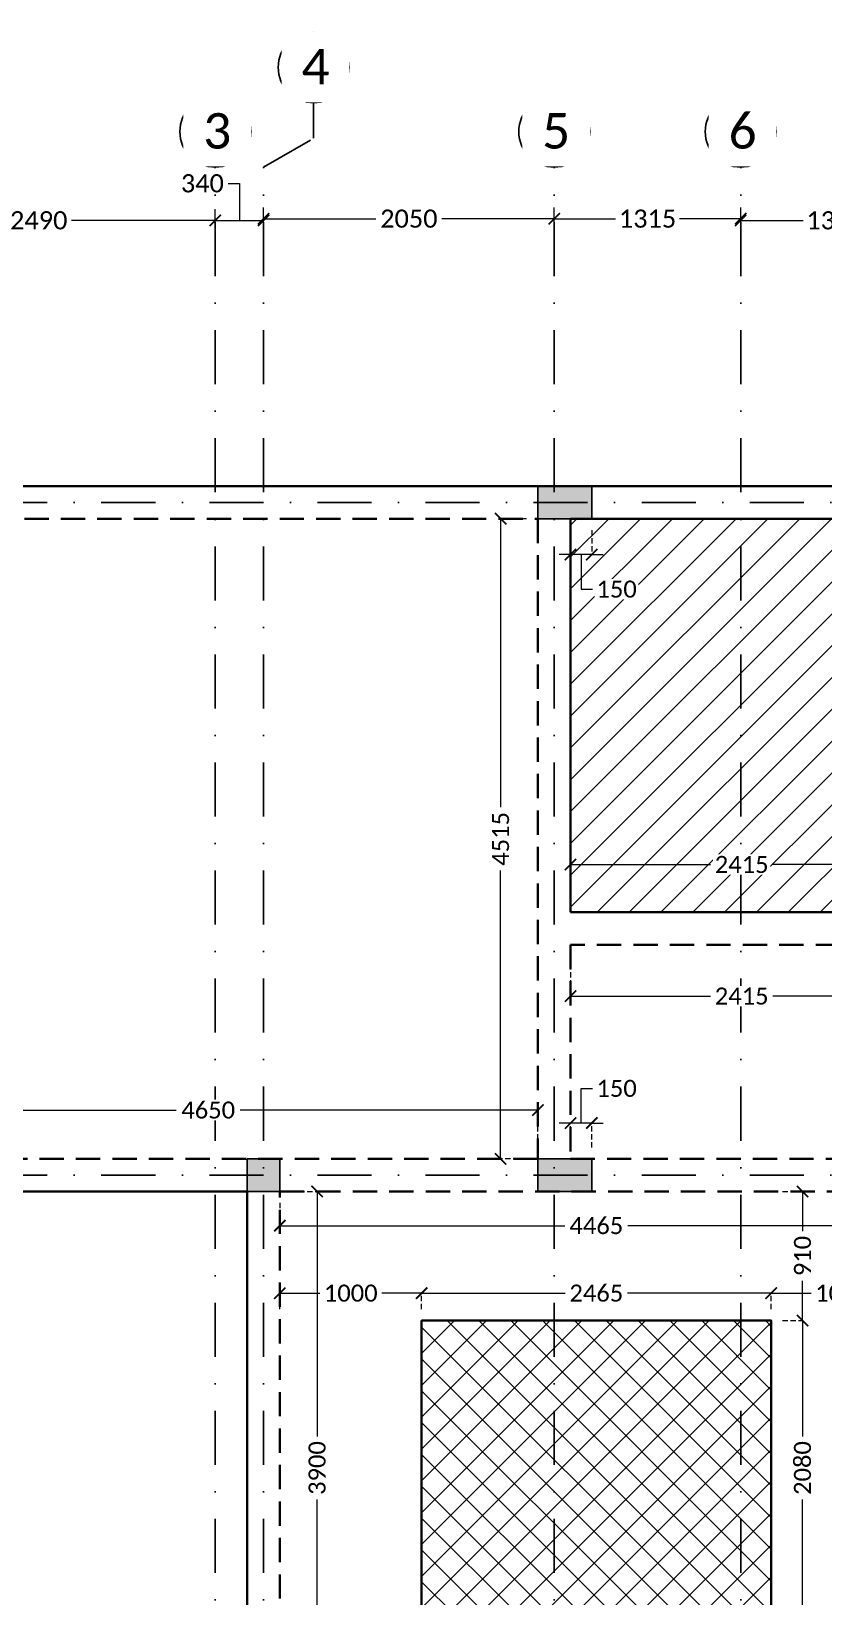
# Model space of a CAD drawing. Header units: millimetres. Extents: x -10000 to 124200, y -12045 to 23620.
# Drawn here: x 1308 to 6895, y 5787 to 16828 of the extents above; entities that cross this region are included whole.
import ezdxf

# ---------------------------------------------------------------- set-up
doc = ezdxf.new("R2010")
doc.units = ezdxf.units.MM
doc.header["$LTSCALE"] = 150
for name, pattern in [('3BHK-W(SB)$0$HIDDEN', [0.375, 0.25, -0.125]), ('DASHDOTX2', [50.8, 25.4, -12.7, 0, -12.7]), ('HIDDENX2', [19.05, 12.7, -6.35])]:
    doc.linetypes.add(name, pattern=pattern)
for name, color, linetype in [('ad-Column', 3, 'Continuous'), ('ad-Column Hatch', 125, 'Continuous'), ('ad-Grid', 8, 'DASHDOTX2'), ('ad-Text main', 7, 'Continuous')]:
    doc.layers.add(name, color=color, linetype=linetype)
doc.layers.add('ad-Dimension', color=5, linetype='Continuous', lineweight=0, true_color=0x0000ff)
doc.layers.add('ad-Framing', color=30, linetype='Continuous', lineweight=35, true_color=0xff7f00)
doc.layers.add('ad-Elevation 10', color=8, linetype='Continuous', lineweight=0)
doc.styles.add('ROMANS-TITLE', font='arial.ttf', dxfattribs={"width": 0.8})
doc.styles.get("Standard").update_dxf_attribs({"font": 'calibril.ttf'})
doc.dimstyles.new('A-75-DIM-INT (Framing)', dxfattribs={"dimscale": 100, "dimtxt": 1.5, "dimasz": 1, "dimexe": 0, "dimexo": 0, "dimgap": 0.5, "dimtad": 0, "dimdec": 0, "dimdsep": 46, "dimtxsty": 'ROMANS-TITLE', "dimblk": 'ARCHTICK', "dimcen": 0.025, "dimclrd": 5, "dimclre": 5, "dimclrt": 256, "dimazin": 2, "dimtfac": 1, "dimtdec": 0, "dimtmove": 1, "dimatfit": 0, "dimldrblk": 'ARCHTICK', "dimfxl": 1, "dimtfill": 1, "dimtolj": 1, "dimtzin": 0, "dimarcsym": 0})

# ---------------------------------------------------------------- blocks, each defined once
blk = doc.blocks.new('zw$6AA0')
at = {"layer": 'ad-Column Hatch', "transparency": 33554687}
h = blk.add_hatch(color=256, dxfattribs=at)
h.dxf.hatch_style = 1
h.paths.add_polyline_path([(0, -230), (380, -230), (380, 0), (0, 0)])
at = {"layer": 'ad-Column'}
blk.add_lwpolyline([(0, -230), (380, -230), (380, 0), (0, 0)], close=True, dxfattribs=at)
blk = doc.blocks.new('zw$C199')
at = {"layer": 'ad-Column Hatch', "transparency": 33554687}
h = blk.add_hatch(color=256, dxfattribs=at)
h.dxf.hatch_style = 1
h.paths.add_polyline_path([(0, 0), (230, 0), (230, 230), (0, 230)])
at = {"layer": 'ad-Column'}
blk.add_lwpolyline([(0, 0), (230, 0), (230, 230), (0, 230)], close=True, dxfattribs=at)
blk = doc.blocks.new('1625W_Columns')
at = {"layer": 'ad-Column', "xscale": -1, "rotation": 359.9999999999999}
for p in [(5260, 13620), (5260, 8875)]:
    blk.add_blockref('zw$6AA0', p, dxfattribs=at)
at = {"layer": 'ad-Column', "rotation": 359.9999999999999}
blk.add_blockref('zw$C199', (2830, 8645), dxfattribs=at)
blk = doc.blocks.new('_ArchTick')
at = {"color": 0, "linetype": 'ByBlock', "const_width": 0.15}
blk.add_lwpolyline([(-0.5, -0.5), (0.5, 0.5)], dxfattribs=at)
blk = doc.blocks.new('*D233')
at = {"layer": 'ad-Dimension', "lineweight": -2}
for p, q in [((115, 15070), (115, 15574)), ((2605, 15194), (2605, 15574)), ((115, 15494), (1128, 15494)), ((2605, 15494), (1592, 15494))]:
    blk.add_line(p, q, dxfattribs=at)
at = {"layer": 'Defpoints', "color": 0}
for p in [(2605, 15494), (2605, 15114), (115, 14990)]:
    blk.add_point(p, dxfattribs=at)
at = {"layer": 'ad-Dimension', "lineweight": -2, "xscale": 80, "yscale": 80, "zscale": 80, "rotation": 180}
blk.add_blockref('_ArchTick', (115, 15494), dxfattribs=at)
at = {"layer": 'ad-Dimension', "lineweight": -2, "xscale": 80, "yscale": 80, "zscale": 80}
blk.add_blockref('_ArchTick', (2605, 15494), dxfattribs=at)
at = {"layer": 'ad-Dimension', "insert": (1360, 15494), "char_height": 128, "attachment_point": 5, "bg_fill": 3, "box_fill_scale": 1.1, "bg_fill_color": 257, "bg_fill_transparency": 0}
blk.add_mtext('\\A1;2490', dxfattribs=at)
blk = doc.blocks.new('*D234')
at = {"layer": 'ad-Dimension', "lineweight": -2}
for p, q in [((2695, 15755), (2775, 15755)), ((2775, 15755), (2775, 15494)), ((2605, 15171), (2605, 15574)), ((2945, 15194), (2945, 15574)), ((2605, 15494), (2945, 15494))]:
    blk.add_line(p, q, dxfattribs=at)
at = {"layer": 'Defpoints', "color": 0}
for p in [(2945, 15494), (2605, 15091), (2945, 15114)]:
    blk.add_point(p, dxfattribs=at)
at = {"layer": 'ad-Dimension', "lineweight": -2, "xscale": 80, "yscale": 80, "zscale": 80, "rotation": 180}
blk.add_blockref('_ArchTick', (2605, 15494), dxfattribs=at)
at = {"layer": 'ad-Dimension', "lineweight": -2, "xscale": 80, "yscale": 80, "zscale": 80}
blk.add_blockref('_ArchTick', (2945, 15494), dxfattribs=at)
at = {"layer": 'ad-Dimension', "insert": (2514, 15755), "char_height": 128, "attachment_point": 5, "bg_fill": 3, "box_fill_scale": 1.1, "bg_fill_color": 257, "bg_fill_transparency": 0}
blk.add_mtext('\\A1;340', dxfattribs=at)
blk = doc.blocks.new('*D235')
at = {"layer": 'ad-Dimension', "lineweight": -2}
for p, q in [((2945, 15206), (2945, 15586)), ((4995, 15206), (4995, 15586)), ((2945, 15506), (3738, 15506)), ((4995, 15506), (4202, 15506))]:
    blk.add_line(p, q, dxfattribs=at)
at = {"layer": 'Defpoints', "color": 0}
for p in [(4995, 15506), (2945, 15126), (4995, 15126)]:
    blk.add_point(p, dxfattribs=at)
at = {"layer": 'ad-Dimension', "lineweight": -2, "xscale": 80, "yscale": 80, "zscale": 80, "rotation": 180}
blk.add_blockref('_ArchTick', (2945, 15506), dxfattribs=at)
at = {"layer": 'ad-Dimension', "lineweight": -2, "xscale": 80, "yscale": 80, "zscale": 80}
blk.add_blockref('_ArchTick', (4995, 15506), dxfattribs=at)
at = {"layer": 'ad-Dimension', "insert": (3970, 15506), "char_height": 128, "attachment_point": 5, "bg_fill": 3, "box_fill_scale": 1.1, "bg_fill_color": 257, "bg_fill_transparency": 0}
blk.add_mtext('\\A1;2050', dxfattribs=at)
blk = doc.blocks.new('*D236')
at = {"layer": 'ad-Dimension', "lineweight": -2}
for p, q in [((4995, 15105), (4995, 15586)), ((6310, 15206), (6310, 15586)), ((4995, 15506), (5427, 15506)), ((6310, 15506), (5878, 15506))]:
    blk.add_line(p, q, dxfattribs=at)
at = {"layer": 'Defpoints', "color": 0}
for p in [(6310, 15506), (6310, 15126), (4995, 15025)]:
    blk.add_point(p, dxfattribs=at)
at = {"layer": 'ad-Dimension', "lineweight": -2, "xscale": 80, "yscale": 80, "zscale": 80, "rotation": 180}
blk.add_blockref('_ArchTick', (4995, 15506), dxfattribs=at)
at = {"layer": 'ad-Dimension', "lineweight": -2, "xscale": 80, "yscale": 80, "zscale": 80}
blk.add_blockref('_ArchTick', (6310, 15506), dxfattribs=at)
at = {"layer": 'ad-Dimension', "insert": (5653, 15506), "char_height": 128, "attachment_point": 5, "bg_fill": 3, "box_fill_scale": 1.1, "bg_fill_color": 257, "bg_fill_transparency": 0}
blk.add_mtext('\\A1;1315', dxfattribs=at)
blk = doc.blocks.new('*D232')
at = {"layer": 'ad-Dimension', "lineweight": -2}
for p, q in [((6310, 15194), (6310, 15574)), ((7640, 15171), (7640, 15574)), ((6310, 15494), (6750, 15494)), ((7640, 15494), (7200, 15494))]:
    blk.add_line(p, q, dxfattribs=at)
at = {"layer": 'Defpoints', "color": 0}
for p in [(7640, 15494), (6310, 15114), (7640, 15091)]:
    blk.add_point(p, dxfattribs=at)
at = {"layer": 'ad-Dimension', "lineweight": -2, "xscale": 80, "yscale": 80, "zscale": 80, "rotation": 180}
blk.add_blockref('_ArchTick', (6310, 15494), dxfattribs=at)
at = {"layer": 'ad-Dimension', "lineweight": -2, "xscale": 80, "yscale": 80, "zscale": 80}
blk.add_blockref('_ArchTick', (7640, 15494), dxfattribs=at)
at = {"layer": 'ad-Dimension', "insert": (6975, 15494), "char_height": 128, "attachment_point": 5, "bg_fill": 3, "box_fill_scale": 1.1, "bg_fill_color": 257, "bg_fill_transparency": 0}
blk.add_mtext('\\A1;1330', dxfattribs=at)
blk = doc.blocks.new('A$C4c6b3e27')
at = {"layer": 'ad-Elevation 10', "ltscale": 0.09}
h = blk.add_hatch(dxfattribs=at)
h.set_pattern_fill('ANSI31', color=256, scale=50)
h.set_pattern_definition([(45, (5110, 7508.14), (-112.2532, 112.2532), [])])
h.paths.add_polyline_path([(5110, -3005), (7525, -3005), (7525, -230), (5110, -230)])
h = blk.add_hatch(dxfattribs=at)
h.set_pattern_fill('ANSI37', color=256, scale=50)
h.set_pattern_definition([(45, (0, -13620), (-112.2532, 112.2532), []), (135, (0, -13620), (-112.2532, -112.2532), [])])
h.paths.add_polyline_path([(4060, -5885), (6525, -5885), (6525, -7965), (4060, -7965)])
blk.add_lwpolyline([(5110, -3005), (7525, -3005), (7525, -230), (5110, -230)], close=True, dxfattribs=at)
at = {"layer": 'ad-Elevation 10'}
blk.add_lwpolyline([(4060, -5885), (6525, -5885), (6525, -7965), (4060, -7965)], close=True, dxfattribs=at)
at = {"layer": 'ad-Framing'}
for points in [[(-1420, 0), (12120, 0), (12120, -8875), (14450, -8875), (14450, -14850), (2455, -14850), (2455, -13620), (0, -13620), (0, -8875), (2830, -8875), (2830, -4975), (-1420, -4975)], [(5110, -3005), (7525, -3005), (7525, -230), (5110, -230)], [(4060, -7965), (6525, -7965), (6525, -5885), (4060, -5885)]]:
    blk.add_lwpolyline(points, close=True, dxfattribs=at)
at = {"layer": 'ad-Framing', "linetype": 'HIDDENX2', "ltscale": 0.09}
for points in [[(230, -230), (4880, -230), (4880, -4745), (230, -4745)], [(5110, -4745), (7525, -4745), (7525, -3235), (5110, -3235)], [(3060, -4975), (7525, -4975), (7525, -8875), (3060, -8875)]]:
    blk.add_lwpolyline(points, close=True, dxfattribs=at)
blk = doc.blocks.new('*D20')
at = {"layer": 'ad-Dimension', "linetype": '3BHK-W(SB)$0$HIDDEN', "lineweight": -2, "transparency": 16777216}
for p, q in [((230, -4665), (230, -4401)), ((4880, -4665), (4880, -4401))]:
    blk.add_line(p, q, dxfattribs=at)
at = {"layer": 'ad-Dimension', "lineweight": -2, "transparency": 16777216}
for p, q in [((230, -4401), (2330, -4401)), ((4880, -4401), (2780, -4401))]:
    blk.add_line(p, q, dxfattribs=at)
at = {"layer": 'Defpoints', "color": 0, "transparency": 16777216}
for p in [(4880, -4401), (230, -4745), (4880, -4745)]:
    blk.add_point(p, dxfattribs=at)
at = {"layer": 'ad-Dimension', "lineweight": -2, "transparency": 16777216, "xscale": 80, "yscale": 80, "zscale": 80, "rotation": 180}
blk.add_blockref('_ArchTick', (230, -4401), dxfattribs=at)
at = {"layer": 'ad-Dimension', "lineweight": -2, "transparency": 16777216, "xscale": 80, "yscale": 80, "zscale": 80}
blk.add_blockref('_ArchTick', (4880, -4401), dxfattribs=at)
at = {"layer": 'ad-Dimension', "transparency": 16777216, "insert": (2555, -4401), "char_height": 120, "attachment_point": 5, "bg_fill": 3, "box_fill_scale": 1.1, "bg_fill_color": 256, "bg_fill_true_color": 13158600, "bg_fill_transparency": 0}
blk.add_mtext('\\A1;4650', dxfattribs=at)
blk = doc.blocks.new('*D23')
at = {"layer": 'ad-Dimension', "linetype": '3BHK-W(SB)$0$HIDDEN', "lineweight": -2, "transparency": 16777216}
for p, q in [((4800, -230), (4617, -230)), ((4800, -4745), (4617, -4745))]:
    blk.add_line(p, q, dxfattribs=at)
at = {"layer": 'ad-Dimension', "lineweight": -2, "transparency": 16777216}
for p, q in [((4617, -230), (4617, -2265)), ((4617, -4745), (4617, -2710))]:
    blk.add_line(p, q, dxfattribs=at)
at = {"layer": 'Defpoints', "color": 0, "transparency": 16777216}
for p in [(4617, -230), (4880, -230), (4880, -4745)]:
    blk.add_point(p, dxfattribs=at)
at = {"layer": 'ad-Dimension', "lineweight": -2, "transparency": 16777216, "xscale": 80, "yscale": 80, "zscale": 80}
for p, rotation in [((4617, -230), 90), ((4617, -4745), 270)]:
    blk.add_blockref('_ArchTick', p, dxfattribs=dict(at, rotation=rotation))
at = {"layer": 'ad-Dimension', "transparency": 16777216, "insert": (4617, -2488), "char_height": 120, "attachment_point": 5, "rotation": 90, "bg_fill": 3, "box_fill_scale": 1.1, "bg_fill_color": 256, "bg_fill_true_color": 13158600, "bg_fill_transparency": 0}
blk.add_mtext('\\A1;4515', dxfattribs=at)
blk = doc.blocks.new('*D33')
at = {"layer": 'ad-Dimension', "linetype": '3BHK-W(SB)$0$HIDDEN', "lineweight": -2, "transparency": 16777216}
for p, q in [((6605, -5885), (6746, -5885)), ((6605, -7965), (6746, -7965))]:
    blk.add_line(p, q, dxfattribs=at)
at = {"layer": 'ad-Dimension', "lineweight": -2, "transparency": 16777216}
for p, q in [((6746, -5885), (6746, -6703)), ((6746, -7965), (6746, -7147))]:
    blk.add_line(p, q, dxfattribs=at)
at = {"layer": 'Defpoints', "color": 0, "transparency": 16777216}
for p in [(6525, -5885), (6525, -7965), (6746, -7965)]:
    blk.add_point(p, dxfattribs=at)
at = {"layer": 'ad-Dimension', "lineweight": -2, "transparency": 16777216, "xscale": 80, "yscale": 80, "zscale": 80}
for p, rotation in [((6746, -5885), 90), ((6746, -7965), 270)]:
    blk.add_blockref('_ArchTick', p, dxfattribs=dict(at, rotation=rotation))
at = {"layer": 'ad-Dimension', "transparency": 16777216, "insert": (6746, -6925), "char_height": 120, "attachment_point": 5, "rotation": 90, "bg_fill": 3, "box_fill_scale": 1.1, "bg_fill_color": 256, "bg_fill_true_color": 13158600, "bg_fill_transparency": 0}
blk.add_mtext('\\A1;2080', dxfattribs=at)
blk = doc.blocks.new('*D37')
at = {"layer": 'ad-Dimension', "linetype": '3BHK-W(SB)$0$HIDDEN', "lineweight": -2, "transparency": 16777216}
for p, q in [((5110, -3315), (5110, -3597)), ((7525, -3315), (7525, -3597))]:
    blk.add_line(p, q, dxfattribs=at)
at = {"layer": 'ad-Dimension', "lineweight": -2, "transparency": 16777216}
for p, q in [((5110, -3597), (6098, -3597)), ((7525, -3597), (6537, -3597))]:
    blk.add_line(p, q, dxfattribs=at)
at = {"layer": 'Defpoints', "color": 0, "transparency": 16777216}
for p in [(5110, -3235), (7525, -3235), (7525, -3597)]:
    blk.add_point(p, dxfattribs=at)
at = {"layer": 'ad-Dimension', "lineweight": -2, "transparency": 16777216, "xscale": 80, "yscale": 80, "zscale": 80, "rotation": 180}
blk.add_blockref('_ArchTick', (5110, -3597), dxfattribs=at)
at = {"layer": 'ad-Dimension', "lineweight": -2, "transparency": 16777216, "xscale": 80, "yscale": 80, "zscale": 80}
blk.add_blockref('_ArchTick', (7525, -3597), dxfattribs=at)
at = {"layer": 'ad-Dimension', "transparency": 16777216, "insert": (6317, -3597), "char_height": 120, "attachment_point": 5, "bg_fill": 3, "box_fill_scale": 1.1, "bg_fill_color": 256, "bg_fill_true_color": 13158600, "bg_fill_transparency": 0}
blk.add_mtext('\\A1;2415', dxfattribs=at)
blk = doc.blocks.new('*D40')
at = {"layer": 'ad-Dimension', "linetype": '3BHK-W(SB)$0$HIDDEN', "lineweight": -2, "transparency": 16777216}
for p, q in [((3060, -5055), (3060, -5216)), ((7525, -5055), (7525, -5216))]:
    blk.add_line(p, q, dxfattribs=at)
at = {"layer": 'ad-Dimension', "lineweight": -2, "transparency": 16777216}
for p, q in [((3060, -5216), (5070, -5216)), ((7525, -5216), (5515, -5216))]:
    blk.add_line(p, q, dxfattribs=at)
at = {"layer": 'Defpoints', "color": 0, "transparency": 16777216}
for p in [(3060, -4975), (7525, -4975), (3060, -5216)]:
    blk.add_point(p, dxfattribs=at)
at = {"layer": 'ad-Dimension', "lineweight": -2, "transparency": 16777216, "xscale": 80, "yscale": 80, "zscale": 80, "rotation": 180}
blk.add_blockref('_ArchTick', (3060, -5216), dxfattribs=at)
at = {"layer": 'ad-Dimension', "lineweight": -2, "transparency": 16777216, "xscale": 80, "yscale": 80, "zscale": 80}
blk.add_blockref('_ArchTick', (7525, -5216), dxfattribs=at)
at = {"layer": 'ad-Dimension', "transparency": 16777216, "insert": (5292, -5216), "char_height": 120, "attachment_point": 5, "bg_fill": 3, "box_fill_scale": 1.1, "bg_fill_color": 256, "bg_fill_true_color": 13158600, "bg_fill_transparency": 0}
blk.add_mtext('\\A1;4465', dxfattribs=at)
blk = doc.blocks.new('*D42')
at = {"layer": 'ad-Dimension', "linetype": '3BHK-W(SB)$0$HIDDEN', "lineweight": -2, "transparency": 16777216}
for p, q in [((5110, -310), (5110, -483)), ((5260, -310), (5260, -483))]:
    blk.add_line(p, q, dxfattribs=at)
at = {"layer": 'ad-Dimension', "lineweight": -2, "transparency": 16777216}
for p, q in [((5110, -483), (5030, -483)), ((5260, -483), (5110, -483)), ((5260, -483), (5110, -483)), ((5185, -483), (5184, -727)), ((5260, -483), (5340, -483)), ((5184, -727), (5264, -727))]:
    blk.add_line(p, q, dxfattribs=at)
at = {"layer": 'Defpoints', "color": 0, "transparency": 16777216}
for p in [(5110, -230), (5260, -230), (5110, -483)]:
    blk.add_point(p, dxfattribs=at)
at = {"layer": 'ad-Dimension', "lineweight": -2, "transparency": 16777216, "xscale": 80, "yscale": 80, "zscale": 80}
blk.add_blockref('_ArchTick', (5110, -483), dxfattribs=at)
at = {"layer": 'ad-Dimension', "lineweight": -2, "transparency": 16777216, "xscale": 80, "yscale": 80, "zscale": 80, "rotation": 180}
blk.add_blockref('_ArchTick', (5260, -483), dxfattribs=at)
at = {"layer": 'ad-Dimension', "transparency": 16777216, "insert": (5435, -727), "char_height": 120, "attachment_point": 5, "bg_fill": 3, "box_fill_scale": 1.1, "bg_fill_color": 256, "bg_fill_true_color": 13158600, "bg_fill_transparency": 0}
blk.add_mtext('\\A1;150', dxfattribs=at)
blk = doc.blocks.new('*D43')
at = {"layer": 'ad-Dimension', "linetype": '3BHK-W(SB)$0$HIDDEN', "lineweight": -2, "transparency": 16777216}
for p, q in [((5110, -2925), (5110, -2669)), ((7525, -2925), (7525, -2669))]:
    blk.add_line(p, q, dxfattribs=at)
at = {"layer": 'ad-Dimension', "lineweight": -2, "transparency": 16777216}
for p, q in [((5110, -2669), (6098, -2669)), ((7525, -2669), (6537, -2669))]:
    blk.add_line(p, q, dxfattribs=at)
at = {"layer": 'Defpoints', "color": 0, "transparency": 16777216}
for p in [(7525, -2669), (5110, -3005), (7525, -3005)]:
    blk.add_point(p, dxfattribs=at)
at = {"layer": 'ad-Dimension', "lineweight": -2, "transparency": 16777216, "xscale": 80, "yscale": 80, "zscale": 80, "rotation": 180}
blk.add_blockref('_ArchTick', (5110, -2669), dxfattribs=at)
at = {"layer": 'ad-Dimension', "lineweight": -2, "transparency": 16777216, "xscale": 80, "yscale": 80, "zscale": 80}
blk.add_blockref('_ArchTick', (7525, -2669), dxfattribs=at)
at = {"layer": 'ad-Dimension', "transparency": 16777216, "insert": (6317, -2669), "char_height": 120, "attachment_point": 5, "bg_fill": 3, "box_fill_scale": 1.1, "bg_fill_color": 256, "bg_fill_true_color": 13158600, "bg_fill_transparency": 0}
blk.add_mtext('\\A1;2415', dxfattribs=at)
blk = doc.blocks.new('*D46')
at = {"layer": 'ad-Dimension', "lineweight": -2, "transparency": 16777216}
for p, q in [((5185, -4492), (5184, -4248)), ((5184, -4248), (5264, -4248)), ((5110, -4492), (5030, -4492)), ((5260, -4492), (5110, -4492)), ((5260, -4492), (5110, -4492)), ((5260, -4492), (5340, -4492))]:
    blk.add_line(p, q, dxfattribs=at)
at = {"layer": 'ad-Dimension', "linetype": '3BHK-W(SB)$0$HIDDEN', "lineweight": -2, "transparency": 16777216}
for p, q in [((5110, -4665), (5110, -4492)), ((5260, -4665), (5260, -4492))]:
    blk.add_line(p, q, dxfattribs=at)
at = {"layer": 'Defpoints', "color": 0, "transparency": 16777216}
for p in [(5110, -4492), (5110, -4745), (5260, -4745)]:
    blk.add_point(p, dxfattribs=at)
at = {"layer": 'ad-Dimension', "lineweight": -2, "transparency": 16777216, "xscale": 80, "yscale": 80, "zscale": 80}
blk.add_blockref('_ArchTick', (5110, -4492), dxfattribs=at)
at = {"layer": 'ad-Dimension', "lineweight": -2, "transparency": 16777216, "xscale": 80, "yscale": 80, "zscale": 80, "rotation": 180}
blk.add_blockref('_ArchTick', (5260, -4492), dxfattribs=at)
at = {"layer": 'ad-Dimension', "transparency": 16777216, "insert": (5435, -4248), "char_height": 120, "attachment_point": 5, "bg_fill": 3, "box_fill_scale": 1.1, "bg_fill_color": 256, "bg_fill_true_color": 13158600, "bg_fill_transparency": 0}
blk.add_mtext('\\A1;150', dxfattribs=at)
blk = doc.blocks.new('*D47')
at = {"layer": 'ad-Dimension', "linetype": '3BHK-W(SB)$0$HIDDEN', "lineweight": -2, "transparency": 16777216}
for p, q in [((3140, -4975), (3323, -4975)), ((3140, -8875), (3323, -8875))]:
    blk.add_line(p, q, dxfattribs=at)
at = {"layer": 'ad-Dimension', "lineweight": -2, "transparency": 16777216}
for p, q in [((3323, -4975), (3323, -6702)), ((3323, -8875), (3323, -7148))]:
    blk.add_line(p, q, dxfattribs=at)
at = {"layer": 'Defpoints', "color": 0, "transparency": 16777216}
for p in [(3060, -4975), (3060, -8875), (3323, -8875)]:
    blk.add_point(p, dxfattribs=at)
at = {"layer": 'ad-Dimension', "lineweight": -2, "transparency": 16777216, "xscale": 80, "yscale": 80, "zscale": 80}
for p, rotation in [((3323, -4975), 90), ((3323, -8875), 270)]:
    blk.add_blockref('_ArchTick', p, dxfattribs=dict(at, rotation=rotation))
at = {"layer": 'ad-Dimension', "transparency": 16777216, "insert": (3323, -6925), "char_height": 120, "attachment_point": 5, "rotation": 90, "bg_fill": 3, "box_fill_scale": 1.1, "bg_fill_color": 256, "bg_fill_true_color": 13158600, "bg_fill_transparency": 0}
blk.add_mtext('\\A1;3900', dxfattribs=at)
blk = doc.blocks.new('*D48')
at = {"layer": 'ad-Dimension', "linetype": '3BHK-W(SB)$0$HIDDEN', "lineweight": -2, "transparency": 16777216}
for p, q in [((3060, -5805), (3060, -5692)), ((4060, -5805), (4060, -5692))]:
    blk.add_line(p, q, dxfattribs=at)
at = {"layer": 'ad-Dimension', "lineweight": -2, "transparency": 16777216}
for p, q in [((3060, -5692), (3341, -5692)), ((4060, -5692), (3779, -5692))]:
    blk.add_line(p, q, dxfattribs=at)
at = {"layer": 'Defpoints', "color": 0, "transparency": 16777216}
for p in [(3060, -5692), (3060, -5885), (4060, -5885)]:
    blk.add_point(p, dxfattribs=at)
at = {"layer": 'ad-Dimension', "lineweight": -2, "transparency": 16777216, "xscale": 80, "yscale": 80, "zscale": 80, "rotation": 180}
blk.add_blockref('_ArchTick', (3060, -5692), dxfattribs=at)
at = {"layer": 'ad-Dimension', "lineweight": -2, "transparency": 16777216, "xscale": 80, "yscale": 80, "zscale": 80}
blk.add_blockref('_ArchTick', (4060, -5692), dxfattribs=at)
at = {"layer": 'ad-Dimension', "transparency": 16777216, "insert": (3560, -5692), "char_height": 120, "attachment_point": 5, "bg_fill": 3, "box_fill_scale": 1.1, "bg_fill_color": 256, "bg_fill_true_color": 13158600, "bg_fill_transparency": 0}
blk.add_mtext('\\A1;1000', dxfattribs=at)
blk = doc.blocks.new('*D49')
at = {"layer": 'ad-Dimension', "linetype": '3BHK-W(SB)$0$HIDDEN', "lineweight": -2, "transparency": 16777216}
for p, q in [((4060, -5805), (4060, -5692)), ((6525, -5805), (6525, -5692))]:
    blk.add_line(p, q, dxfattribs=at)
at = {"layer": 'ad-Dimension', "lineweight": -2, "transparency": 16777216}
for p, q in [((4060, -5692), (5073, -5692)), ((6525, -5692), (5512, -5692))]:
    blk.add_line(p, q, dxfattribs=at)
at = {"layer": 'Defpoints', "color": 0, "transparency": 16777216}
for p in [(6525, -5692), (4060, -5885), (6525, -5885)]:
    blk.add_point(p, dxfattribs=at)
at = {"layer": 'ad-Dimension', "lineweight": -2, "transparency": 16777216, "xscale": 80, "yscale": 80, "zscale": 80, "rotation": 180}
blk.add_blockref('_ArchTick', (4060, -5692), dxfattribs=at)
at = {"layer": 'ad-Dimension', "lineweight": -2, "transparency": 16777216, "xscale": 80, "yscale": 80, "zscale": 80}
blk.add_blockref('_ArchTick', (6525, -5692), dxfattribs=at)
at = {"layer": 'ad-Dimension', "transparency": 16777216, "insert": (5292, -5692), "char_height": 120, "attachment_point": 5, "bg_fill": 3, "box_fill_scale": 1.1, "bg_fill_color": 256, "bg_fill_true_color": 13158600, "bg_fill_transparency": 0}
blk.add_mtext('\\A1;2465', dxfattribs=at)
blk = doc.blocks.new('*D50')
at = {"layer": 'ad-Dimension', "linetype": '3BHK-W(SB)$0$HIDDEN', "lineweight": -2, "transparency": 16777216}
for p, q in [((6525, -5805), (6525, -5692)), ((7525, -5805), (7525, -5692))]:
    blk.add_line(p, q, dxfattribs=at)
at = {"layer": 'ad-Dimension', "lineweight": -2, "transparency": 16777216}
for p, q in [((6525, -5692), (6806, -5692)), ((7525, -5692), (7244, -5692))]:
    blk.add_line(p, q, dxfattribs=at)
at = {"layer": 'Defpoints', "color": 0, "transparency": 16777216}
for p in [(7525, -5692), (6525, -5885), (7525, -5885)]:
    blk.add_point(p, dxfattribs=at)
at = {"layer": 'ad-Dimension', "lineweight": -2, "transparency": 16777216, "xscale": 80, "yscale": 80, "zscale": 80, "rotation": 180}
blk.add_blockref('_ArchTick', (6525, -5692), dxfattribs=at)
at = {"layer": 'ad-Dimension', "lineweight": -2, "transparency": 16777216, "xscale": 80, "yscale": 80, "zscale": 80}
blk.add_blockref('_ArchTick', (7525, -5692), dxfattribs=at)
at = {"layer": 'ad-Dimension', "transparency": 16777216, "insert": (7025, -5692), "char_height": 120, "attachment_point": 5, "bg_fill": 3, "box_fill_scale": 1.1, "bg_fill_color": 256, "bg_fill_true_color": 13158600, "bg_fill_transparency": 0}
blk.add_mtext('\\A1;1000', dxfattribs=at)
blk = doc.blocks.new('*D51')
at = {"layer": 'ad-Dimension', "linetype": '3BHK-W(SB)$0$HIDDEN', "lineweight": -2, "transparency": 16777216}
for p, q in [((6605, -4975), (6746, -4975)), ((6605, -5885), (6746, -5885))]:
    blk.add_line(p, q, dxfattribs=at)
at = {"layer": 'ad-Dimension', "lineweight": -2, "transparency": 16777216}
for p, q in [((6746, -4975), (6746, -5254)), ((6746, -5885), (6746, -5606))]:
    blk.add_line(p, q, dxfattribs=at)
at = {"layer": 'Defpoints', "color": 0, "transparency": 16777216}
for p in [(6525, -4975), (6746, -4975), (6525, -5885)]:
    blk.add_point(p, dxfattribs=at)
at = {"layer": 'ad-Dimension', "lineweight": -2, "transparency": 16777216, "xscale": 80, "yscale": 80, "zscale": 80}
for p, rotation in [((6746, -4975), 90), ((6746, -5885), 270)]:
    blk.add_blockref('_ArchTick', p, dxfattribs=dict(at, rotation=rotation))
at = {"layer": 'ad-Dimension', "transparency": 16777216, "insert": (6746, -5430), "char_height": 120, "attachment_point": 5, "rotation": 90, "bg_fill": 3, "box_fill_scale": 1.1, "bg_fill_color": 256, "bg_fill_true_color": 13158600, "bg_fill_transparency": 0}
blk.add_mtext('\\A1;910', dxfattribs=at)
blk = doc.blocks.new('1625W_Grid')
at = {"layer": 'ad-Grid', "ltscale": 0.1}
for points in [[(3298.6, -3643.6), (3298.6, -3393.6), (2945, -3190), (2945, 15870), (3298.6, 16073.6), (3298.6, 16323.6)], [(2605, -3190), (2605, 15870)], [(15900, 13505), (-3780, 13505)], [(15900, 8760), (-3780, 8760)]]:
    blk.add_lwpolyline(points, dxfattribs=at)
at = {"layer": 'ad-Grid', "color": 7, "linetype": 'ByBlock'}
for centre in [(3298.6, 16573.6), (2605, 16120), (4995, 16120), (6310, 16120)]:
    blk.add_circle(centre, 250, dxfattribs=at)
at = {"layer": 'ad-Text main', "char_height": 250, "width": 227.385, "attachment_point": 5, "bg_fill": 2}
for s, insert in [('{\\fCalibri|b0|i0|c0|p34;4}', (3312, 16577.6)), ('{\\fCalibri|b0|i0|c0|p34;3}', (2618.5, 16124))]:
    blk.add_mtext(s, dxfattribs=dict(at, insert=insert))
at = {"layer": 'ad-Dimension'}
dim = blk.add_linear_dim(base=(2605, 15494.3), p1=(115, 14989.9), p2=(2605, 15114.2), dimstyle='A-75-DIM-INT (Framing)', override={"dimscale": 80, "dimblk": 'ArchTick', "dimclrd": 256, "dimclre": 256, "dimfxl": 10, "dimtfill": 1, "dimtfillclr": 0}, dxfattribs=at)
dim.commit()
dim.dimension.update_dxf_attribs({"geometry": '*D233', "text_midpoint": (1360, 15494.3)})
dim = blk.add_linear_dim(base=(2945, 15494.3), p1=(2605, 15091.2), p2=(2945, 15114.2), dimstyle='A-75-DIM-INT (Framing)', override={"dimscale": 80, "dimblk": 'ArchTick', "dimclrd": 256, "dimclre": 256, "dimfxl": 10, "dimtfill": 1, "dimtfillclr": 0}, dxfattribs=at)
dim.commit()
dim.dimension.update_dxf_attribs({"geometry": '*D234', "text_midpoint": (2655.2, 15754.6), "dimtype": 128})
dim = blk.add_linear_dim(base=(4995, 15506.2), p1=(2945, 15126.1), p2=(4995, 15126.1), dimstyle='A-75-DIM-INT (Framing)', override={"dimscale": 80, "dimblk": 'ArchTick', "dimclrd": 256, "dimclre": 256, "dimfxl": 10, "dimtfill": 1, "dimtfillclr": 0}, dxfattribs=at)
dim.commit()
dim.dimension.update_dxf_attribs({"geometry": '*D235', "text_midpoint": (3970, 15506.2)})
dim = blk.add_linear_dim(base=(6310, 15506.2), p1=(4995, 15024.8), p2=(6310, 15126.1), dimstyle='A-75-DIM-INT (Framing)', override={"dimscale": 80, "dimblk": 'ArchTick', "dimclrd": 256, "dimclre": 256, "dimfxl": 10, "dimtfill": 1, "dimtfillclr": 0}, dxfattribs=at)
dim.commit()
dim.dimension.update_dxf_attribs({"geometry": '*D236', "text_midpoint": (5652.5, 15506.2)})
at = {"layer": 'ad-Grid', "ltscale": 0.1}
for points in [[(4995, -3190), (4995, 15870)], [(6310, -3190), (6310, 15870)]]:
    blk.add_lwpolyline(points, dxfattribs=at)
at = {"layer": 'ad-Text main', "char_height": 250, "width": 227.385, "attachment_point": 5, "bg_fill": 2}
for s, insert in [('{\\fCalibri|b0|i0|c0|p34;5}', (5008.5, 16124)), ('{\\fCalibri|b0|i0|c0|p34;6}', (6323.5, 16124))]:
    blk.add_mtext(s, dxfattribs=dict(at, insert=insert))
at = {"layer": 'ad-Dimension'}
dim = blk.add_linear_dim(base=(7640, 15494.3), p1=(6310, 15114.2), p2=(7640, 15091.2), dimstyle='A-75-DIM-INT (Framing)', override={"dimscale": 80, "dimclrd": 256, "dimclre": 256, "dimfxl": 10}, dxfattribs=at)
dim.commit()
dim.dimension.update_dxf_attribs({"geometry": '*D232', "text_midpoint": (6975, 15494.3)})
blk = doc.blocks.new('A$C94407b5f')
at = {"layer": 'ad-Dimension'}
for base, p1, p2, picture, middle in [((5110, -482.8), (5260, -230), (5110, -230), '*D42', (5303.6, -726.6)), ((5110, -4492.2), (5260, -4745), (5110, -4745), '*D46', (5303.6, -4248.4))]:
    dim = blk.add_linear_dim(base=base, p1=p1, p2=p2, angle=180, dimstyle='A-75-DIM-INT (Framing)', override={"dimscale": 80, "dimexo": 1, "dimtxsty": 'Standard', "dimclrd": 256, "dimclre": 256, "dimfxl": 10}, dxfattribs=at)
    dim.commit()
    dim.dimension.update_dxf_attribs({"geometry": picture, "text_midpoint": middle, "dimtype": 128})
for base, p1, p2, picture, middle in [((7525, -2669), (5110, -3005), (7525, -3005), '*D43', (6317.5, -2669)), ((7525, -3597.4), (5110, -3235), (7525, -3235), '*D37', (6317.5, -3597.4)), ((4880, -4401.4), (230, -4745), (4880, -4745), '*D20', (2555, -4401.4)), ((3060, -5216), (7525, -4975), (3060, -4975), '*D40', (5292.5, -5216))]:
    dim = blk.add_linear_dim(base=base, p1=p1, p2=p2, dimstyle='A-75-DIM-INT (Framing)', override={"dimscale": 80, "dimexo": 1, "dimtxsty": 'Standard', "dimclrd": 256, "dimclre": 256, "dimfxl": 10}, dxfattribs=at)
    dim.commit()
    dim.dimension.update_dxf_attribs({"geometry": picture, "text_midpoint": middle})
for base, p1, p2, picture, middle in [((4616.6, -230), (4880, -4745), (4880, -230), '*D23', (4616.6, -2487.5)), ((3322.5, -8875), (3060, -4975), (3060, -8875), '*D47', (3322.5, -6925))]:
    dim = blk.add_linear_dim(base=base, p1=p1, p2=p2, angle=90, dimstyle='A-75-DIM-INT (Framing)', override={"dimscale": 80, "dimexo": 1, "dimtxsty": 'Standard', "dimclrd": 256, "dimclre": 256, "dimfxl": 10}, dxfattribs=at)
    dim.commit()
    dim.dimension.update_dxf_attribs({"geometry": picture, "text_midpoint": middle})
dim = blk.add_linear_dim(base=(3060, -5692.5), p1=(4060, -5885), p2=(3060, -5885), dimstyle='A-75-DIM-INT (Framing)', override={"dimscale": 80, "dimexo": 1, "dimtxsty": 'Standard', "dimclrd": 256, "dimclre": 256, "dimfxl": 10}, dxfattribs=at)
dim.commit()
dim.dimension.update_dxf_attribs({"geometry": '*D48', "text_midpoint": (3560, -5692.5)})
dim = blk.add_linear_dim(base=(6525, -5692.5), p1=(4060, -5885), p2=(6525, -5885), dimstyle='A-75-DIM-INT (Framing)', override={"dimscale": 80, "dimexo": 1, "dimtxsty": 'Standard', "dimclrd": 256, "dimclre": 256, "dimfxl": 10}, dxfattribs=at)
dim.commit()
dim.dimension.update_dxf_attribs({"geometry": '*D49', "text_midpoint": (5292.5, -5692.5)})
dim = blk.add_linear_dim(base=(7525, -5692.5), p1=(6525, -5885), p2=(7525, -5885), dimstyle='A-75-DIM-INT (Framing)', override={"dimscale": 80, "dimexo": 1, "dimtxsty": 'Standard', "dimclrd": 256, "dimclre": 256, "dimfxl": 10}, dxfattribs=at)
dim.commit()
dim.dimension.update_dxf_attribs({"geometry": '*D50', "text_midpoint": (7025, -5692.5)})
dim = blk.add_linear_dim(base=(6746.2, -4975), p1=(6525, -5885), p2=(6525, -4975), angle=90, dimstyle='A-75-DIM-INT (Framing)', override={"dimscale": 80, "dimexo": 1, "dimtxsty": 'Standard', "dimclrd": 256, "dimclre": 256, "dimfxl": 10}, dxfattribs=at)
dim.commit()
dim.dimension.update_dxf_attribs({"geometry": '*D51', "text_midpoint": (6746.2, -5430)})
dim = blk.add_linear_dim(base=(6746.2, -7965), p1=(6525, -5885), p2=(6525, -7965), angle=90, dimstyle='A-75-DIM-INT (Framing)', override={"dimscale": 80, "dimexo": 1, "dimtxsty": 'Standard', "dimclrd": 256, "dimclre": 256, "dimfxl": 10}, dxfattribs=at)
dim.commit()
dim.dimension.update_dxf_attribs({"geometry": '*D33', "text_midpoint": (6746.2, -6925)})

msp = doc.modelspace()

# ---------------------------------------------------------------- block references
at = {"layer": 'ad-Dimension'}
msp.add_blockref('1625W_Grid', (0, 0), dxfattribs=at)

# ---------------------------------------------------------------- next in the draw order: block references
at = {"layer": 'ad-Framing'}
msp.add_blockref('A$C4c6b3e27', (0, 13620), dxfattribs=at)

# ---------------------------------------------------------------- next in the draw order: block references
at = {"layer": 'ad-Dimension'}
msp.add_blockref('A$C94407b5f', (0, 13620), dxfattribs=at)

# ---------------------------------------------------------------- next in the draw order: block references
msp.add_blockref('1625W_Columns', (0, 0), dxfattribs=at)

doc.saveas('drawing.dxf')
